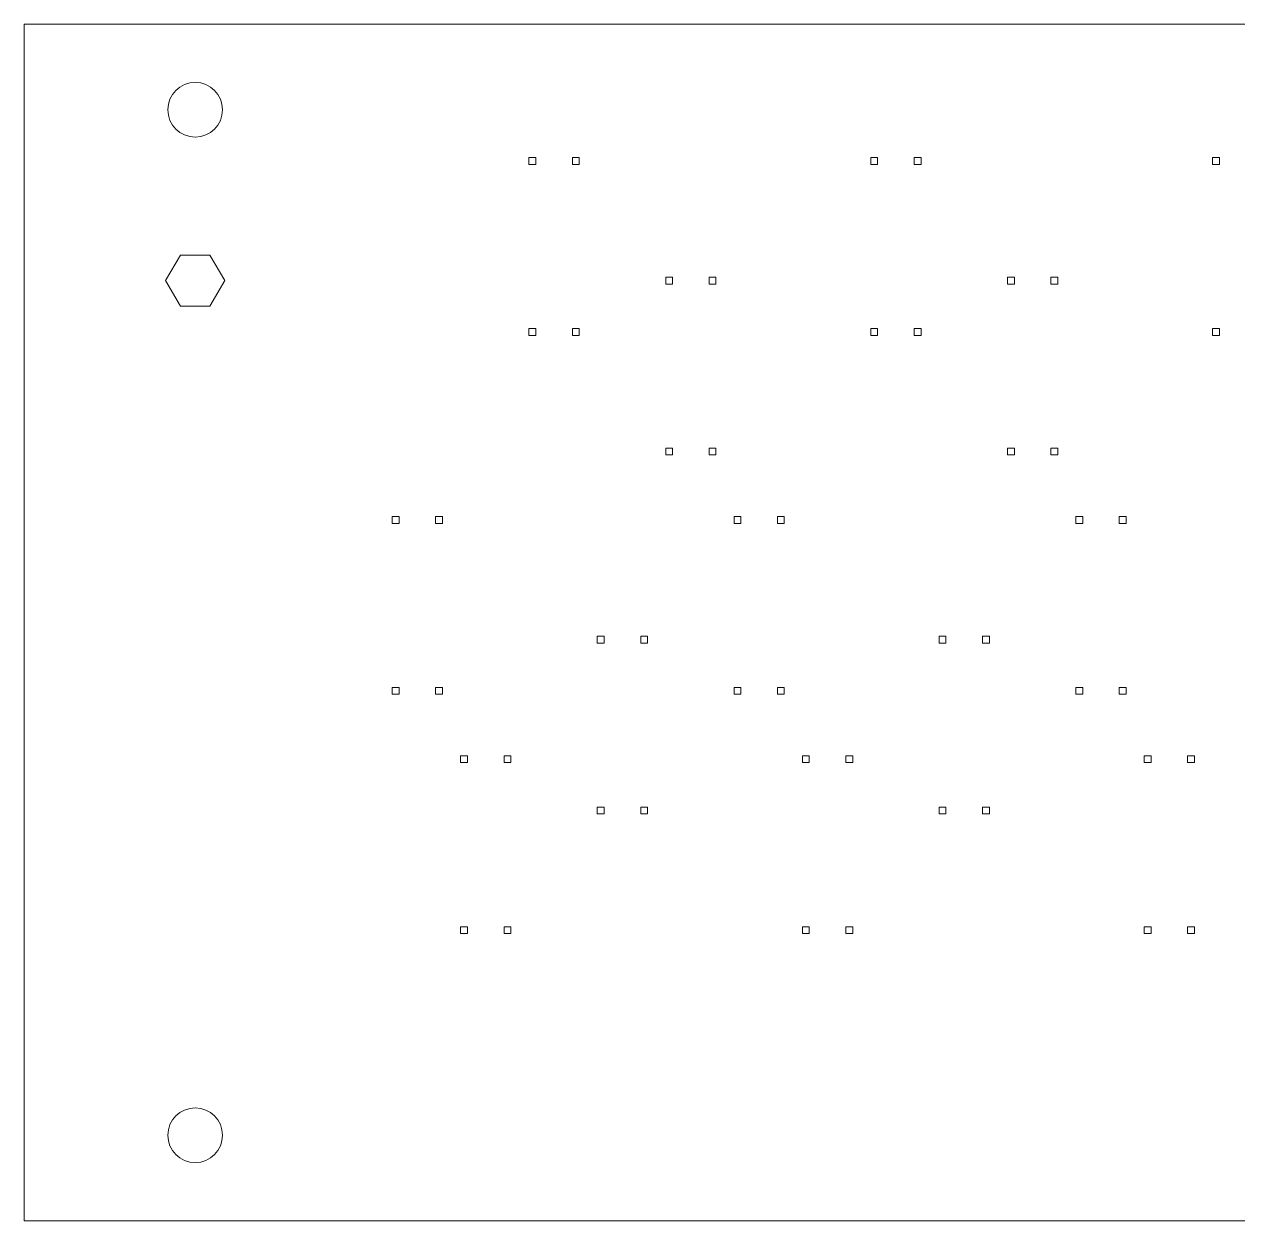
# Model space of a CAD drawing. Header units: millimetres. Extents: x -335 to 334, y -198 to 195.
# Drawn here: x -335 to -264, y 125 to 195 of the extents above; entities that cross this region are included whole.
import ezdxf

# ---------------------------------------------------------------- set-up
doc = ezdxf.new("R2010")
doc.units = ezdxf.units.MM
doc.header["$MEASUREMENT"] = 0
doc.layers.add('Layer 1', color=7, linetype='Continuous')

msp = doc.modelspace()

# ---------------------------------------------------------------- linework, layer by layer
at = {"layer": 'Layer 1', "lineweight": 15}
for points, knots in [([(-335, 125), (-335, 125), (-335, 195), (-335, 195), (-335, 195), (-335, 195), (-41, 195), (-41, 195), (-41, 195), (-41, 195), (-41, 125), (-41, 125), (-41, 125), (-41, 125), (-335, 125), (-335, 125)], [0, 0, 0, 0, 0.2, 0.2, 0.2, 0.2, 0.4, 0.4, 0.4, 0.4, 0.6, 0.6, 0.6, 0.6, 1, 1, 1, 1]), ([(-323.4, 190), (-323.4, 190.8837), (-324.1163, 191.6), (-325, 191.6), (-325, 191.6), (-325.8837, 191.6), (-326.6, 190.8837), (-326.6, 190), (-326.6, 190), (-326.6, 189.1163), (-325.8837, 188.4), (-325, 188.4), (-325, 188.4), (-324.1164, 188.4), (-323.4, 189.1163), (-323.4, 190)], [0, 0, 0, 0, 0.2, 0.2, 0.2, 0.2, 0.4, 0.4, 0.4, 0.4, 0.6, 0.6, 0.6, 0.6, 1, 1, 1, 1]), ([(-305.47, 187.2), (-305.47, 187.2), (-305.47, 186.8), (-305.47, 186.8), (-305.47, 186.8), (-305.47, 186.8), (-305.07, 186.8), (-305.07, 186.8), (-305.07, 186.8), (-305.07, 186.8), (-305.07, 187.2), (-305.07, 187.2), (-305.07, 187.2), (-305.07, 187.2), (-305.47, 187.2), (-305.47, 187.2)], [0, 0, 0, 0, 0.2, 0.2, 0.2, 0.2, 0.4, 0.4, 0.4, 0.4, 0.6, 0.6, 0.6, 0.6, 1, 1, 1, 1]), ([(-302.93, 187.2), (-302.93, 187.2), (-302.93, 186.8), (-302.93, 186.8), (-302.93, 186.8), (-302.93, 186.8), (-302.53, 186.8), (-302.53, 186.8), (-302.53, 186.8), (-302.53, 186.8), (-302.53, 187.2), (-302.53, 187.2), (-302.53, 187.2), (-302.53, 187.2), (-302.93, 187.2), (-302.93, 187.2)], [0, 0, 0, 0, 0.2, 0.2, 0.2, 0.2, 0.4, 0.4, 0.4, 0.4, 0.6, 0.6, 0.6, 0.6, 1, 1, 1, 1]), ([(-285.47, 187.2), (-285.47, 187.2), (-285.47, 186.8), (-285.47, 186.8), (-285.47, 186.8), (-285.47, 186.8), (-285.07, 186.8), (-285.07, 186.8), (-285.07, 186.8), (-285.07, 186.8), (-285.07, 187.2), (-285.07, 187.2), (-285.07, 187.2), (-285.07, 187.2), (-285.47, 187.2), (-285.47, 187.2)], [0, 0, 0, 0, 0.2, 0.2, 0.2, 0.2, 0.4, 0.4, 0.4, 0.4, 0.6, 0.6, 0.6, 0.6, 1, 1, 1, 1]), ([(-282.93, 187.2), (-282.93, 187.2), (-282.93, 186.8), (-282.93, 186.8), (-282.93, 186.8), (-282.93, 186.8), (-282.53, 186.8), (-282.53, 186.8), (-282.53, 186.8), (-282.53, 186.8), (-282.53, 187.2), (-282.53, 187.2), (-282.53, 187.2), (-282.53, 187.2), (-282.93, 187.2), (-282.93, 187.2)], [0, 0, 0, 0, 0.2, 0.2, 0.2, 0.2, 0.4, 0.4, 0.4, 0.4, 0.6, 0.6, 0.6, 0.6, 1, 1, 1, 1]), ([(-265.47, 187.2), (-265.47, 187.2), (-265.47, 186.8), (-265.47, 186.8), (-265.47, 186.8), (-265.47, 186.8), (-265.07, 186.8), (-265.07, 186.8), (-265.07, 186.8), (-265.07, 186.8), (-265.07, 187.2), (-265.07, 187.2), (-265.07, 187.2), (-265.07, 187.2), (-265.47, 187.2), (-265.47, 187.2)], [0, 0, 0, 0, 0.2, 0.2, 0.2, 0.2, 0.4, 0.4, 0.4, 0.4, 0.6, 0.6, 0.6, 0.6, 1, 1, 1, 1]), ([(-323.2679, 180), (-323.2679, 180), (-324.134, 181.5), (-324.134, 181.5), (-324.134, 181.5), (-324.134, 181.5), (-325.866, 181.5), (-325.866, 181.5), (-325.866, 181.5), (-325.866, 181.5), (-326.7321, 180), (-326.7321, 180), (-326.7321, 180), (-326.7321, 180), (-325.866, 178.5), (-325.866, 178.5), (-325.866, 178.5), (-325.866, 178.5), (-324.134, 178.5), (-324.134, 178.5), (-324.134, 178.5), (-324.134, 178.5), (-323.2679, 180), (-323.2679, 180)], [0, 0, 0, 0, 0.1428571, 0.1428571, 0.1428571, 0.1428571, 0.2857143, 0.2857143, 0.2857143, 0.2857143, 0.4285714, 0.4285714, 0.4285714, 0.4285714, 0.5714286, 0.5714286, 0.5714286, 0.5714286, 0.7142857, 0.7142857, 0.7142857, 0.7142857, 1, 1, 1, 1]), ([(-297.07, 180.2), (-297.07, 180.2), (-297.47, 180.2), (-297.47, 180.2), (-297.47, 180.2), (-297.47, 180.2), (-297.47, 179.8), (-297.47, 179.8), (-297.47, 179.8), (-297.47, 179.8), (-297.07, 179.8), (-297.07, 179.8), (-297.07, 179.8), (-297.07, 179.8), (-297.07, 180.2), (-297.07, 180.2)], [0, 0, 0, 0, 0.2, 0.2, 0.2, 0.2, 0.4, 0.4, 0.4, 0.4, 0.6, 0.6, 0.6, 0.6, 1, 1, 1, 1]), ([(-294.93, 180.2), (-294.93, 180.2), (-294.93, 179.8), (-294.93, 179.8), (-294.93, 179.8), (-294.93, 179.8), (-294.53, 179.8), (-294.53, 179.8), (-294.53, 179.8), (-294.53, 179.8), (-294.53, 180.2), (-294.53, 180.2), (-294.53, 180.2), (-294.53, 180.2), (-294.93, 180.2), (-294.93, 180.2)], [0, 0, 0, 0, 0.2, 0.2, 0.2, 0.2, 0.4, 0.4, 0.4, 0.4, 0.6, 0.6, 0.6, 0.6, 1, 1, 1, 1]), ([(-277.07, 180.2), (-277.07, 180.2), (-277.47, 180.2), (-277.47, 180.2), (-277.47, 180.2), (-277.47, 180.2), (-277.47, 179.8), (-277.47, 179.8), (-277.47, 179.8), (-277.47, 179.8), (-277.07, 179.8), (-277.07, 179.8), (-277.07, 179.8), (-277.07, 179.8), (-277.07, 180.2), (-277.07, 180.2)], [0, 0, 0, 0, 0.2, 0.2, 0.2, 0.2, 0.4, 0.4, 0.4, 0.4, 0.6, 0.6, 0.6, 0.6, 1, 1, 1, 1]), ([(-274.93, 180.2), (-274.93, 180.2), (-274.93, 179.8), (-274.93, 179.8), (-274.93, 179.8), (-274.93, 179.8), (-274.53, 179.8), (-274.53, 179.8), (-274.53, 179.8), (-274.53, 179.8), (-274.53, 180.2), (-274.53, 180.2), (-274.53, 180.2), (-274.53, 180.2), (-274.93, 180.2), (-274.93, 180.2)], [0, 0, 0, 0, 0.2, 0.2, 0.2, 0.2, 0.4, 0.4, 0.4, 0.4, 0.6, 0.6, 0.6, 0.6, 1, 1, 1, 1]), ([(-305.07, 177.2), (-305.07, 177.2), (-305.47, 177.2), (-305.47, 177.2), (-305.47, 177.2), (-305.47, 177.2), (-305.47, 176.8), (-305.47, 176.8), (-305.47, 176.8), (-305.47, 176.8), (-305.07, 176.8), (-305.07, 176.8), (-305.07, 176.8), (-305.07, 176.8), (-305.07, 177.2), (-305.07, 177.2)], [0, 0, 0, 0, 0.2, 0.2, 0.2, 0.2, 0.4, 0.4, 0.4, 0.4, 0.6, 0.6, 0.6, 0.6, 1, 1, 1, 1]), ([(-302.93, 177.2), (-302.93, 177.2), (-302.93, 176.8), (-302.93, 176.8), (-302.93, 176.8), (-302.93, 176.8), (-302.53, 176.8), (-302.53, 176.8), (-302.53, 176.8), (-302.53, 176.8), (-302.53, 177.2), (-302.53, 177.2), (-302.53, 177.2), (-302.53, 177.2), (-302.93, 177.2), (-302.93, 177.2)], [0, 0, 0, 0, 0.2, 0.2, 0.2, 0.2, 0.4, 0.4, 0.4, 0.4, 0.6, 0.6, 0.6, 0.6, 1, 1, 1, 1]), ([(-285.07, 177.2), (-285.07, 177.2), (-285.47, 177.2), (-285.47, 177.2), (-285.47, 177.2), (-285.47, 177.2), (-285.47, 176.8), (-285.47, 176.8), (-285.47, 176.8), (-285.47, 176.8), (-285.07, 176.8), (-285.07, 176.8), (-285.07, 176.8), (-285.07, 176.8), (-285.07, 177.2), (-285.07, 177.2)], [0, 0, 0, 0, 0.2, 0.2, 0.2, 0.2, 0.4, 0.4, 0.4, 0.4, 0.6, 0.6, 0.6, 0.6, 1, 1, 1, 1]), ([(-282.93, 177.2), (-282.93, 177.2), (-282.93, 176.8), (-282.93, 176.8), (-282.93, 176.8), (-282.93, 176.8), (-282.53, 176.8), (-282.53, 176.8), (-282.53, 176.8), (-282.53, 176.8), (-282.53, 177.2), (-282.53, 177.2), (-282.53, 177.2), (-282.53, 177.2), (-282.93, 177.2), (-282.93, 177.2)], [0, 0, 0, 0, 0.2, 0.2, 0.2, 0.2, 0.4, 0.4, 0.4, 0.4, 0.6, 0.6, 0.6, 0.6, 1, 1, 1, 1]), ([(-265.07, 177.2), (-265.07, 177.2), (-265.47, 177.2), (-265.47, 177.2), (-265.47, 177.2), (-265.47, 177.2), (-265.47, 176.8), (-265.47, 176.8), (-265.47, 176.8), (-265.47, 176.8), (-265.07, 176.8), (-265.07, 176.8), (-265.07, 176.8), (-265.07, 176.8), (-265.07, 177.2), (-265.07, 177.2)], [0, 0, 0, 0, 0.2, 0.2, 0.2, 0.2, 0.4, 0.4, 0.4, 0.4, 0.6, 0.6, 0.6, 0.6, 1, 1, 1, 1]), ([(-297.07, 170.2), (-297.07, 170.2), (-297.47, 170.2), (-297.47, 170.2), (-297.47, 170.2), (-297.47, 170.2), (-297.47, 169.8), (-297.47, 169.8), (-297.47, 169.8), (-297.47, 169.8), (-297.07, 169.8), (-297.07, 169.8), (-297.07, 169.8), (-297.07, 169.8), (-297.07, 170.2), (-297.07, 170.2)], [0, 0, 0, 0, 0.2, 0.2, 0.2, 0.2, 0.4, 0.4, 0.4, 0.4, 0.6, 0.6, 0.6, 0.6, 1, 1, 1, 1]), ([(-294.93, 170.2), (-294.93, 170.2), (-294.93, 169.8), (-294.93, 169.8), (-294.93, 169.8), (-294.93, 169.8), (-294.53, 169.8), (-294.53, 169.8), (-294.53, 169.8), (-294.53, 169.8), (-294.53, 170.2), (-294.53, 170.2), (-294.53, 170.2), (-294.53, 170.2), (-294.93, 170.2), (-294.93, 170.2)], [0, 0, 0, 0, 0.2, 0.2, 0.2, 0.2, 0.4, 0.4, 0.4, 0.4, 0.6, 0.6, 0.6, 0.6, 1, 1, 1, 1]), ([(-277.07, 170.2), (-277.07, 170.2), (-277.47, 170.2), (-277.47, 170.2), (-277.47, 170.2), (-277.47, 170.2), (-277.47, 169.8), (-277.47, 169.8), (-277.47, 169.8), (-277.47, 169.8), (-277.07, 169.8), (-277.07, 169.8), (-277.07, 169.8), (-277.07, 169.8), (-277.07, 170.2), (-277.07, 170.2)], [0, 0, 0, 0, 0.2, 0.2, 0.2, 0.2, 0.4, 0.4, 0.4, 0.4, 0.6, 0.6, 0.6, 0.6, 1, 1, 1, 1]), ([(-274.93, 170.2), (-274.93, 170.2), (-274.93, 169.8), (-274.93, 169.8), (-274.93, 169.8), (-274.93, 169.8), (-274.53, 169.8), (-274.53, 169.8), (-274.53, 169.8), (-274.53, 169.8), (-274.53, 170.2), (-274.53, 170.2), (-274.53, 170.2), (-274.53, 170.2), (-274.93, 170.2), (-274.93, 170.2)], [0, 0, 0, 0, 0.2, 0.2, 0.2, 0.2, 0.4, 0.4, 0.4, 0.4, 0.6, 0.6, 0.6, 0.6, 1, 1, 1, 1]), ([(-313.47, 166.2), (-313.47, 166.2), (-313.47, 165.8), (-313.47, 165.8), (-313.47, 165.8), (-313.47, 165.8), (-313.07, 165.8), (-313.07, 165.8), (-313.07, 165.8), (-313.07, 165.8), (-313.07, 166.2), (-313.07, 166.2), (-313.07, 166.2), (-313.07, 166.2), (-313.47, 166.2), (-313.47, 166.2)], [0, 0, 0, 0, 0.2, 0.2, 0.2, 0.2, 0.4, 0.4, 0.4, 0.4, 0.6, 0.6, 0.6, 0.6, 1, 1, 1, 1]), ([(-310.93, 166.2), (-310.93, 166.2), (-310.93, 165.8), (-310.93, 165.8), (-310.93, 165.8), (-310.93, 165.8), (-310.53, 165.8), (-310.53, 165.8), (-310.53, 165.8), (-310.53, 165.8), (-310.53, 166.2), (-310.53, 166.2), (-310.53, 166.2), (-310.53, 166.2), (-310.93, 166.2), (-310.93, 166.2)], [0, 0, 0, 0, 0.2, 0.2, 0.2, 0.2, 0.4, 0.4, 0.4, 0.4, 0.6, 0.6, 0.6, 0.6, 1, 1, 1, 1]), ([(-293.47, 166.2), (-293.47, 166.2), (-293.47, 165.8), (-293.47, 165.8), (-293.47, 165.8), (-293.47, 165.8), (-293.07, 165.8), (-293.07, 165.8), (-293.07, 165.8), (-293.07, 165.8), (-293.07, 166.2), (-293.07, 166.2), (-293.07, 166.2), (-293.07, 166.2), (-293.47, 166.2), (-293.47, 166.2)], [0, 0, 0, 0, 0.2, 0.2, 0.2, 0.2, 0.4, 0.4, 0.4, 0.4, 0.6, 0.6, 0.6, 0.6, 1, 1, 1, 1]), ([(-290.93, 166.2), (-290.93, 166.2), (-290.93, 165.8), (-290.93, 165.8), (-290.93, 165.8), (-290.93, 165.8), (-290.53, 165.8), (-290.53, 165.8), (-290.53, 165.8), (-290.53, 165.8), (-290.53, 166.2), (-290.53, 166.2), (-290.53, 166.2), (-290.53, 166.2), (-290.93, 166.2), (-290.93, 166.2)], [0, 0, 0, 0, 0.2, 0.2, 0.2, 0.2, 0.4, 0.4, 0.4, 0.4, 0.6, 0.6, 0.6, 0.6, 1, 1, 1, 1]), ([(-273.47, 166.2), (-273.47, 166.2), (-273.47, 165.8), (-273.47, 165.8), (-273.47, 165.8), (-273.47, 165.8), (-273.07, 165.8), (-273.07, 165.8), (-273.07, 165.8), (-273.07, 165.8), (-273.07, 166.2), (-273.07, 166.2), (-273.07, 166.2), (-273.07, 166.2), (-273.47, 166.2), (-273.47, 166.2)], [0, 0, 0, 0, 0.2, 0.2, 0.2, 0.2, 0.4, 0.4, 0.4, 0.4, 0.6, 0.6, 0.6, 0.6, 1, 1, 1, 1]), ([(-270.93, 166.2), (-270.93, 166.2), (-270.93, 165.8), (-270.93, 165.8), (-270.93, 165.8), (-270.93, 165.8), (-270.53, 165.8), (-270.53, 165.8), (-270.53, 165.8), (-270.53, 165.8), (-270.53, 166.2), (-270.53, 166.2), (-270.53, 166.2), (-270.53, 166.2), (-270.93, 166.2), (-270.93, 166.2)], [0, 0, 0, 0, 0.2, 0.2, 0.2, 0.2, 0.4, 0.4, 0.4, 0.4, 0.6, 0.6, 0.6, 0.6, 1, 1, 1, 1]), ([(-301.07, 159.2), (-301.07, 159.2), (-301.47, 159.2), (-301.47, 159.2), (-301.47, 159.2), (-301.47, 159.2), (-301.47, 158.8), (-301.47, 158.8), (-301.47, 158.8), (-301.47, 158.8), (-301.07, 158.8), (-301.07, 158.8), (-301.07, 158.8), (-301.07, 158.8), (-301.07, 159.2), (-301.07, 159.2)], [0, 0, 0, 0, 0.2, 0.2, 0.2, 0.2, 0.4, 0.4, 0.4, 0.4, 0.6, 0.6, 0.6, 0.6, 1, 1, 1, 1]), ([(-298.93, 159.2), (-298.93, 159.2), (-298.93, 158.8), (-298.93, 158.8), (-298.93, 158.8), (-298.93, 158.8), (-298.53, 158.8), (-298.53, 158.8), (-298.53, 158.8), (-298.53, 158.8), (-298.53, 159.2), (-298.53, 159.2), (-298.53, 159.2), (-298.53, 159.2), (-298.93, 159.2), (-298.93, 159.2)], [0, 0, 0, 0, 0.2, 0.2, 0.2, 0.2, 0.4, 0.4, 0.4, 0.4, 0.6, 0.6, 0.6, 0.6, 1, 1, 1, 1]), ([(-281.07, 159.2), (-281.07, 159.2), (-281.47, 159.2), (-281.47, 159.2), (-281.47, 159.2), (-281.47, 159.2), (-281.47, 158.8), (-281.47, 158.8), (-281.47, 158.8), (-281.47, 158.8), (-281.07, 158.8), (-281.07, 158.8), (-281.07, 158.8), (-281.07, 158.8), (-281.07, 159.2), (-281.07, 159.2)], [0, 0, 0, 0, 0.2, 0.2, 0.2, 0.2, 0.4, 0.4, 0.4, 0.4, 0.6, 0.6, 0.6, 0.6, 1, 1, 1, 1]), ([(-278.93, 159.2), (-278.93, 159.2), (-278.93, 158.8), (-278.93, 158.8), (-278.93, 158.8), (-278.93, 158.8), (-278.53, 158.8), (-278.53, 158.8), (-278.53, 158.8), (-278.53, 158.8), (-278.53, 159.2), (-278.53, 159.2), (-278.53, 159.2), (-278.53, 159.2), (-278.93, 159.2), (-278.93, 159.2)], [0, 0, 0, 0, 0.2, 0.2, 0.2, 0.2, 0.4, 0.4, 0.4, 0.4, 0.6, 0.6, 0.6, 0.6, 1, 1, 1, 1]), ([(-313.47, 156.2), (-313.47, 156.2), (-313.47, 155.8), (-313.47, 155.8), (-313.47, 155.8), (-313.47, 155.8), (-313.07, 155.8), (-313.07, 155.8), (-313.07, 155.8), (-313.07, 155.8), (-313.07, 156.2), (-313.07, 156.2), (-313.07, 156.2), (-313.07, 156.2), (-313.47, 156.2), (-313.47, 156.2)], [0, 0, 0, 0, 0.2, 0.2, 0.2, 0.2, 0.4, 0.4, 0.4, 0.4, 0.6, 0.6, 0.6, 0.6, 1, 1, 1, 1]), ([(-310.93, 156.2), (-310.93, 156.2), (-310.93, 155.8), (-310.93, 155.8), (-310.93, 155.8), (-310.93, 155.8), (-310.53, 155.8), (-310.53, 155.8), (-310.53, 155.8), (-310.53, 155.8), (-310.53, 156.2), (-310.53, 156.2), (-310.53, 156.2), (-310.53, 156.2), (-310.93, 156.2), (-310.93, 156.2)], [0, 0, 0, 0, 0.2, 0.2, 0.2, 0.2, 0.4, 0.4, 0.4, 0.4, 0.6, 0.6, 0.6, 0.6, 1, 1, 1, 1]), ([(-293.47, 156.2), (-293.47, 156.2), (-293.47, 155.8), (-293.47, 155.8), (-293.47, 155.8), (-293.47, 155.8), (-293.07, 155.8), (-293.07, 155.8), (-293.07, 155.8), (-293.07, 155.8), (-293.07, 156.2), (-293.07, 156.2), (-293.07, 156.2), (-293.07, 156.2), (-293.47, 156.2), (-293.47, 156.2)], [0, 0, 0, 0, 0.2, 0.2, 0.2, 0.2, 0.4, 0.4, 0.4, 0.4, 0.6, 0.6, 0.6, 0.6, 1, 1, 1, 1]), ([(-290.93, 156.2), (-290.93, 156.2), (-290.93, 155.8), (-290.93, 155.8), (-290.93, 155.8), (-290.93, 155.8), (-290.53, 155.8), (-290.53, 155.8), (-290.53, 155.8), (-290.53, 155.8), (-290.53, 156.2), (-290.53, 156.2), (-290.53, 156.2), (-290.53, 156.2), (-290.93, 156.2), (-290.93, 156.2)], [0, 0, 0, 0, 0.2, 0.2, 0.2, 0.2, 0.4, 0.4, 0.4, 0.4, 0.6, 0.6, 0.6, 0.6, 1, 1, 1, 1]), ([(-273.47, 156.2), (-273.47, 156.2), (-273.47, 155.8), (-273.47, 155.8), (-273.47, 155.8), (-273.47, 155.8), (-273.07, 155.8), (-273.07, 155.8), (-273.07, 155.8), (-273.07, 155.8), (-273.07, 156.2), (-273.07, 156.2), (-273.07, 156.2), (-273.07, 156.2), (-273.47, 156.2), (-273.47, 156.2)], [0, 0, 0, 0, 0.2, 0.2, 0.2, 0.2, 0.4, 0.4, 0.4, 0.4, 0.6, 0.6, 0.6, 0.6, 1, 1, 1, 1]), ([(-270.93, 156.2), (-270.93, 156.2), (-270.93, 155.8), (-270.93, 155.8), (-270.93, 155.8), (-270.93, 155.8), (-270.53, 155.8), (-270.53, 155.8), (-270.53, 155.8), (-270.53, 155.8), (-270.53, 156.2), (-270.53, 156.2), (-270.53, 156.2), (-270.53, 156.2), (-270.93, 156.2), (-270.93, 156.2)], [0, 0, 0, 0, 0.2, 0.2, 0.2, 0.2, 0.4, 0.4, 0.4, 0.4, 0.6, 0.6, 0.6, 0.6, 1, 1, 1, 1]), ([(-309.47, 152.2), (-309.47, 152.2), (-309.47, 151.8), (-309.47, 151.8), (-309.47, 151.8), (-309.47, 151.8), (-309.07, 151.8), (-309.07, 151.8), (-309.07, 151.8), (-309.07, 151.8), (-309.07, 152.2), (-309.07, 152.2), (-309.07, 152.2), (-309.07, 152.2), (-309.47, 152.2), (-309.47, 152.2)], [0, 0, 0, 0, 0.2, 0.2, 0.2, 0.2, 0.4, 0.4, 0.4, 0.4, 0.6, 0.6, 0.6, 0.6, 1, 1, 1, 1]), ([(-306.93, 152.2), (-306.93, 152.2), (-306.93, 151.8), (-306.93, 151.8), (-306.93, 151.8), (-306.93, 151.8), (-306.53, 151.8), (-306.53, 151.8), (-306.53, 151.8), (-306.53, 151.8), (-306.53, 152.2), (-306.53, 152.2), (-306.53, 152.2), (-306.53, 152.2), (-306.93, 152.2), (-306.93, 152.2)], [0, 0, 0, 0, 0.2, 0.2, 0.2, 0.2, 0.4, 0.4, 0.4, 0.4, 0.6, 0.6, 0.6, 0.6, 1, 1, 1, 1]), ([(-289.47, 152.2), (-289.47, 152.2), (-289.47, 151.8), (-289.47, 151.8), (-289.47, 151.8), (-289.47, 151.8), (-289.07, 151.8), (-289.07, 151.8), (-289.07, 151.8), (-289.07, 151.8), (-289.07, 152.2), (-289.07, 152.2), (-289.07, 152.2), (-289.07, 152.2), (-289.47, 152.2), (-289.47, 152.2)], [0, 0, 0, 0, 0.2, 0.2, 0.2, 0.2, 0.4, 0.4, 0.4, 0.4, 0.6, 0.6, 0.6, 0.6, 1, 1, 1, 1]), ([(-286.93, 152.2), (-286.93, 152.2), (-286.93, 151.8), (-286.93, 151.8), (-286.93, 151.8), (-286.93, 151.8), (-286.53, 151.8), (-286.53, 151.8), (-286.53, 151.8), (-286.53, 151.8), (-286.53, 152.2), (-286.53, 152.2), (-286.53, 152.2), (-286.53, 152.2), (-286.93, 152.2), (-286.93, 152.2)], [0, 0, 0, 0, 0.2, 0.2, 0.2, 0.2, 0.4, 0.4, 0.4, 0.4, 0.6, 0.6, 0.6, 0.6, 1, 1, 1, 1]), ([(-269.47, 152.2), (-269.47, 152.2), (-269.47, 151.8), (-269.47, 151.8), (-269.47, 151.8), (-269.47, 151.8), (-269.07, 151.8), (-269.07, 151.8), (-269.07, 151.8), (-269.07, 151.8), (-269.07, 152.2), (-269.07, 152.2), (-269.07, 152.2), (-269.07, 152.2), (-269.47, 152.2), (-269.47, 152.2)], [0, 0, 0, 0, 0.2, 0.2, 0.2, 0.2, 0.4, 0.4, 0.4, 0.4, 0.6, 0.6, 0.6, 0.6, 1, 1, 1, 1]), ([(-266.93, 152.2), (-266.93, 152.2), (-266.93, 151.8), (-266.93, 151.8), (-266.93, 151.8), (-266.93, 151.8), (-266.53, 151.8), (-266.53, 151.8), (-266.53, 151.8), (-266.53, 151.8), (-266.53, 152.2), (-266.53, 152.2), (-266.53, 152.2), (-266.53, 152.2), (-266.93, 152.2), (-266.93, 152.2)], [0, 0, 0, 0, 0.2, 0.2, 0.2, 0.2, 0.4, 0.4, 0.4, 0.4, 0.6, 0.6, 0.6, 0.6, 1, 1, 1, 1]), ([(-301.07, 149.2), (-301.07, 149.2), (-301.47, 149.2), (-301.47, 149.2), (-301.47, 149.2), (-301.47, 149.2), (-301.47, 148.8), (-301.47, 148.8), (-301.47, 148.8), (-301.47, 148.8), (-301.07, 148.8), (-301.07, 148.8), (-301.07, 148.8), (-301.07, 148.8), (-301.07, 149.2), (-301.07, 149.2)], [0, 0, 0, 0, 0.2, 0.2, 0.2, 0.2, 0.4, 0.4, 0.4, 0.4, 0.6, 0.6, 0.6, 0.6, 1, 1, 1, 1]), ([(-298.53, 149.2), (-298.53, 149.2), (-298.93, 149.2), (-298.93, 149.2), (-298.93, 149.2), (-298.93, 149.2), (-298.93, 148.8), (-298.93, 148.8), (-298.93, 148.8), (-298.93, 148.8), (-298.53, 148.8), (-298.53, 148.8), (-298.53, 148.8), (-298.53, 148.8), (-298.53, 149.2), (-298.53, 149.2)], [0, 0, 0, 0, 0.2, 0.2, 0.2, 0.2, 0.4, 0.4, 0.4, 0.4, 0.6, 0.6, 0.6, 0.6, 1, 1, 1, 1]), ([(-281.07, 149.2), (-281.07, 149.2), (-281.47, 149.2), (-281.47, 149.2), (-281.47, 149.2), (-281.47, 149.2), (-281.47, 148.8), (-281.47, 148.8), (-281.47, 148.8), (-281.47, 148.8), (-281.07, 148.8), (-281.07, 148.8), (-281.07, 148.8), (-281.07, 148.8), (-281.07, 149.2), (-281.07, 149.2)], [0, 0, 0, 0, 0.2, 0.2, 0.2, 0.2, 0.4, 0.4, 0.4, 0.4, 0.6, 0.6, 0.6, 0.6, 1, 1, 1, 1]), ([(-278.53, 149.2), (-278.53, 149.2), (-278.93, 149.2), (-278.93, 149.2), (-278.93, 149.2), (-278.93, 149.2), (-278.93, 148.8), (-278.93, 148.8), (-278.93, 148.8), (-278.93, 148.8), (-278.53, 148.8), (-278.53, 148.8), (-278.53, 148.8), (-278.53, 148.8), (-278.53, 149.2), (-278.53, 149.2)], [0, 0, 0, 0, 0.2, 0.2, 0.2, 0.2, 0.4, 0.4, 0.4, 0.4, 0.6, 0.6, 0.6, 0.6, 1, 1, 1, 1]), ([(-309.47, 142.2), (-309.47, 142.2), (-309.47, 141.8), (-309.47, 141.8), (-309.47, 141.8), (-309.47, 141.8), (-309.07, 141.8), (-309.07, 141.8), (-309.07, 141.8), (-309.07, 141.8), (-309.07, 142.2), (-309.07, 142.2), (-309.07, 142.2), (-309.07, 142.2), (-309.47, 142.2), (-309.47, 142.2)], [0, 0, 0, 0, 0.2, 0.2, 0.2, 0.2, 0.4, 0.4, 0.4, 0.4, 0.6, 0.6, 0.6, 0.6, 1, 1, 1, 1]), ([(-306.93, 142.2), (-306.93, 142.2), (-306.93, 141.8), (-306.93, 141.8), (-306.93, 141.8), (-306.93, 141.8), (-306.53, 141.8), (-306.53, 141.8), (-306.53, 141.8), (-306.53, 141.8), (-306.53, 142.2), (-306.53, 142.2), (-306.53, 142.2), (-306.53, 142.2), (-306.93, 142.2), (-306.93, 142.2)], [0, 0, 0, 0, 0.2, 0.2, 0.2, 0.2, 0.4, 0.4, 0.4, 0.4, 0.6, 0.6, 0.6, 0.6, 1, 1, 1, 1]), ([(-289.47, 142.2), (-289.47, 142.2), (-289.47, 141.8), (-289.47, 141.8), (-289.47, 141.8), (-289.47, 141.8), (-289.07, 141.8), (-289.07, 141.8), (-289.07, 141.8), (-289.07, 141.8), (-289.07, 142.2), (-289.07, 142.2), (-289.07, 142.2), (-289.07, 142.2), (-289.47, 142.2), (-289.47, 142.2)], [0, 0, 0, 0, 0.2, 0.2, 0.2, 0.2, 0.4, 0.4, 0.4, 0.4, 0.6, 0.6, 0.6, 0.6, 1, 1, 1, 1]), ([(-286.93, 142.2), (-286.93, 142.2), (-286.93, 141.8), (-286.93, 141.8), (-286.93, 141.8), (-286.93, 141.8), (-286.53, 141.8), (-286.53, 141.8), (-286.53, 141.8), (-286.53, 141.8), (-286.53, 142.2), (-286.53, 142.2), (-286.53, 142.2), (-286.53, 142.2), (-286.93, 142.2), (-286.93, 142.2)], [0, 0, 0, 0, 0.2, 0.2, 0.2, 0.2, 0.4, 0.4, 0.4, 0.4, 0.6, 0.6, 0.6, 0.6, 1, 1, 1, 1]), ([(-269.47, 142.2), (-269.47, 142.2), (-269.47, 141.8), (-269.47, 141.8), (-269.47, 141.8), (-269.47, 141.8), (-269.07, 141.8), (-269.07, 141.8), (-269.07, 141.8), (-269.07, 141.8), (-269.07, 142.2), (-269.07, 142.2), (-269.07, 142.2), (-269.07, 142.2), (-269.47, 142.2), (-269.47, 142.2)], [0, 0, 0, 0, 0.2, 0.2, 0.2, 0.2, 0.4, 0.4, 0.4, 0.4, 0.6, 0.6, 0.6, 0.6, 1, 1, 1, 1]), ([(-266.93, 142.2), (-266.93, 142.2), (-266.93, 141.8), (-266.93, 141.8), (-266.93, 141.8), (-266.93, 141.8), (-266.53, 141.8), (-266.53, 141.8), (-266.53, 141.8), (-266.53, 141.8), (-266.53, 142.2), (-266.53, 142.2), (-266.53, 142.2), (-266.53, 142.2), (-266.93, 142.2), (-266.93, 142.2)], [0, 0, 0, 0, 0.2, 0.2, 0.2, 0.2, 0.4, 0.4, 0.4, 0.4, 0.6, 0.6, 0.6, 0.6, 1, 1, 1, 1]), ([(-323.4, 130), (-323.4, 130.8837), (-324.1163, 131.6), (-325, 131.6), (-325, 131.6), (-325.8837, 131.6), (-326.6, 130.8837), (-326.6, 130), (-326.6, 130), (-326.6, 129.1163), (-325.8837, 128.4), (-325, 128.4), (-325, 128.4), (-324.1164, 128.4), (-323.4, 129.1163), (-323.4, 130)], [0, 0, 0, 0, 0.2, 0.2, 0.2, 0.2, 0.4, 0.4, 0.4, 0.4, 0.6, 0.6, 0.6, 0.6, 1, 1, 1, 1])]:
    msp.add_open_spline(points, degree=3, knots=knots, dxfattribs=at)

doc.saveas('drawing.dxf')
